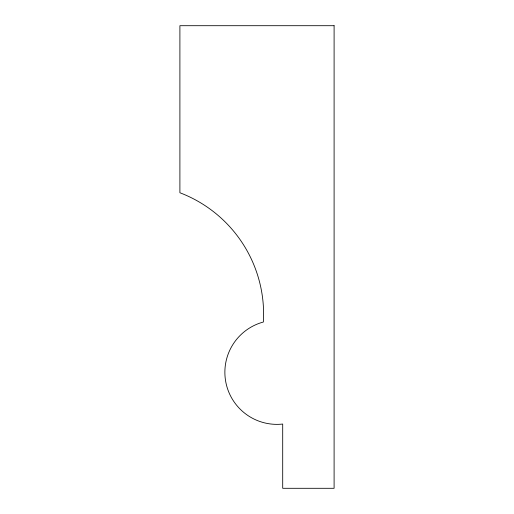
<?xml version="1.0" encoding="UTF-8"?>
<svg xmlns="http://www.w3.org/2000/svg" width="514" height="514" viewBox="0 0 514 514"><rect width="100%" height="100%" fill="white"/><g stroke="black" fill="none" stroke-linecap="round" stroke-linejoin="round"><path stroke-width="0.77" d="M334.1 25.7L179.9 25.7L179.9 192.75A129.984 129.984 0 0 1 263.38 322.015A52.075 52.075 0 0 0 225.781 381.979A52.075 52.075 0 0 0 282.7 424.05L282.7 488.3L334.1 488.3L334.1 25.7"/></g></svg>
